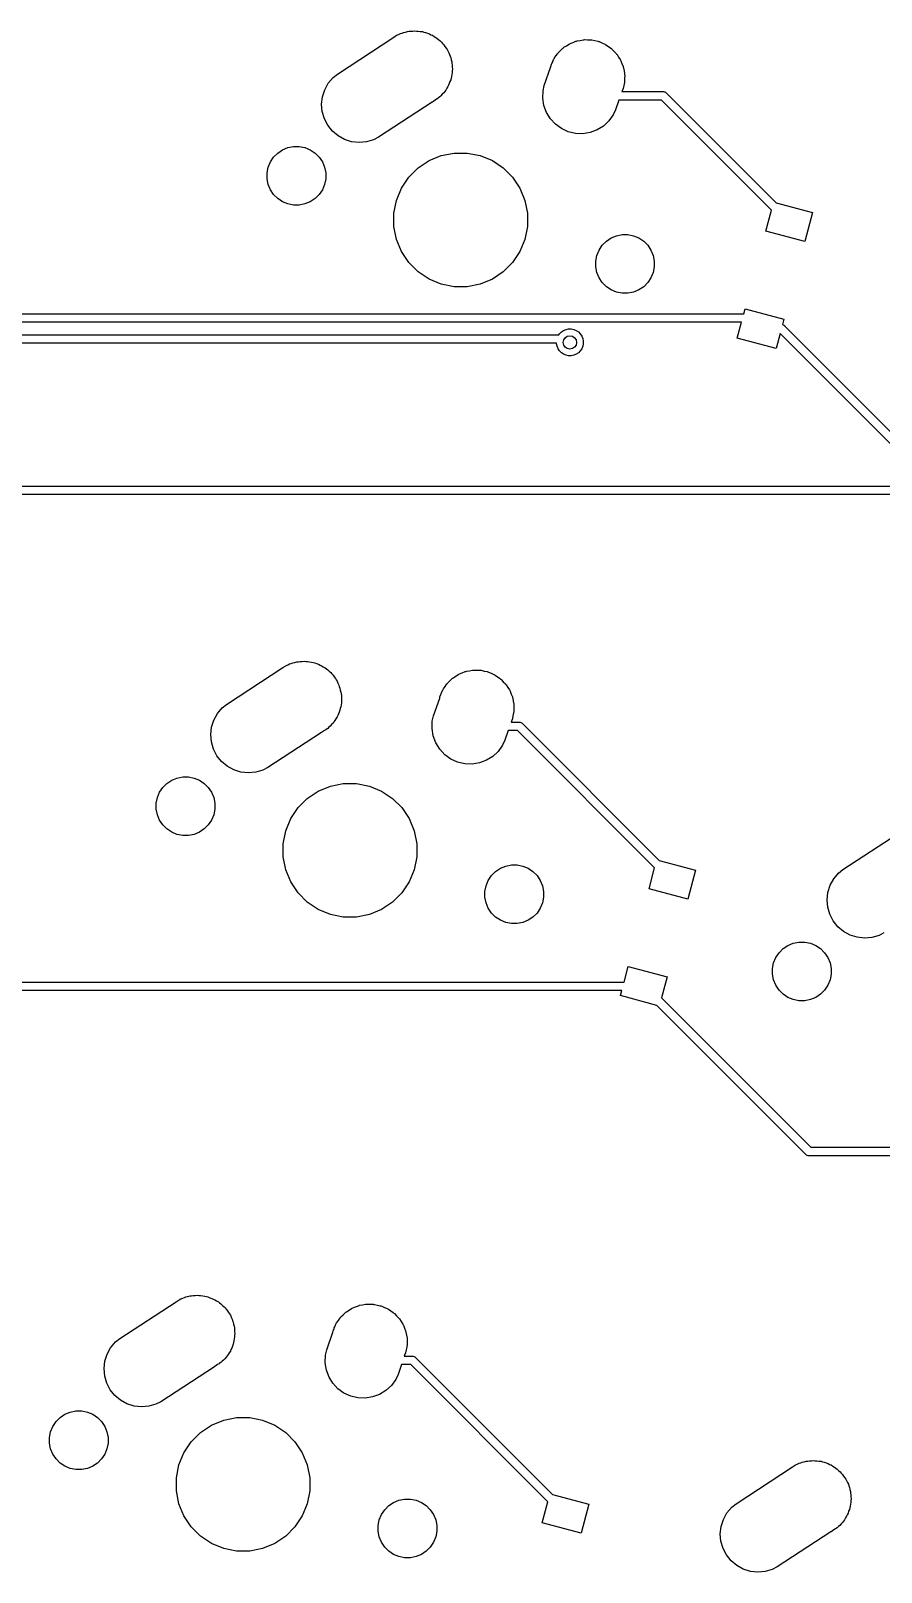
# Model space of a CAD drawing. Extents: x -26.1 to -7.5, y -7.6 to -2.3.
# Drawn here: x -18.288 to -17.288, y -5.158 to -3.347 of the extents above; entities that cross this region are included whole.
import ezdxf

# ---------------------------------------------------------------- set-up
doc = ezdxf.new("R2010")
doc.units = 0
doc.header["$MEASUREMENT"] = 0
doc.layers.add('BLACK', color=7, linetype='CONTINUOUS')

msp = doc.modelspace()

# ---------------------------------------------------------------- linework, layer by layer
at = {"layer": 'BLACK', "linetype": 'CONTINUOUS'}
for p, q in [((-17.8554, -3.35124), (-17.8533, -3.35012)), ((-17.8533, -3.35012), (-17.8514, -3.34958)), ((-17.8514, -3.34958), (-17.8496, -3.34884)), ((-17.8496, -3.34884), (-17.8472, -3.34836)), ((-17.8472, -3.34836), (-17.8449, -3.34768)), ((-17.8449, -3.34768), (-17.843, -3.34751)), ((-17.843, -3.34751), (-17.8411, -3.34714)), ((-17.8411, -3.34714), (-17.8386, -3.34714)), ((-17.8386, -3.34714), (-17.8362, -3.34692)), ((-17.8362, -3.34692), (-17.8343, -3.34714)), ((-17.8343, -3.34714), (-17.8323, -3.34714)), ((-17.8323, -3.34714), (-17.8299, -3.34761)), ((-17.8299, -3.34761), (-17.8275, -3.34788)), ((-17.8275, -3.34788), (-17.8257, -3.34846)), ((-17.8257, -3.34846), (-17.8238, -3.34884)), ((-17.8238, -3.34884), (-17.8215, -3.34977)), ((-17.8215, -3.34977), (-17.8192, -3.35051)), ((-17.9274, -3.39768), (-17.8611, -3.35446)), ((-17.8611, -3.35446), (-17.8577, -3.35218)), ((-17.8577, -3.35218), (-17.8554, -3.35124)), ((-17.8192, -3.35051), (-17.8175, -3.35144)), ((-17.8175, -3.35144), (-17.8157, -3.35218)), ((-17.8157, -3.35218), (-17.8137, -3.35353)), ((-17.8137, -3.35353), (-17.8116, -3.35471)), ((-17.8116, -3.35471), (-17.8101, -3.35595)), ((-17.8101, -3.35595), (-17.8085, -3.35702)), ((-17.8085, -3.35702), (-17.8067, -3.35875)), ((-17.8067, -3.35875), (-17.8049, -3.36032)), ((-17.8049, -3.36032), (-17.8037, -3.36183)), ((-17.8037, -3.36183), (-17.8023, -3.36319)), ((-17.8023, -3.36319), (-17.8009, -3.36522)), ((-17.8009, -3.36522), (-17.7994, -3.36712)), ((-17.7994, -3.36712), (-17.7985, -3.36884)), ((-17.6648, -3.36983), (-17.6623, -3.36731)), ((-17.6623, -3.36731), (-17.6616, -3.36686)), ((-17.6616, -3.36686), (-17.661, -3.36631)), ((-17.661, -3.36631), (-17.658, -3.36444)), ((-17.658, -3.36444), (-17.655, -3.36246)), ((-17.655, -3.36246), (-17.6543, -3.36215)), ((-17.6543, -3.36215), (-17.6536, -3.36173)), ((-17.6536, -3.36173), (-17.6502, -3.36049)), ((-17.6502, -3.36049), (-17.647, -3.35912)), ((-17.647, -3.35912), (-17.6462, -3.35897)), ((-17.6462, -3.35897), (-17.6454, -3.35868)), ((-17.6454, -3.35868), (-17.6419, -3.35812)), ((-17.6419, -3.35812), (-17.6384, -3.35742)), ((-17.6384, -3.35742), (-17.6376, -3.35742)), ((-17.6376, -3.35742), (-17.6368, -3.35729)), ((-17.6368, -3.35729), (-17.6332, -3.35742)), ((-17.6332, -3.35742), (-17.6297, -3.35742)), ((-17.6297, -3.35742), (-17.6289, -3.35758)), ((-17.6289, -3.35758), (-17.6281, -3.35761)), ((-17.6281, -3.35761), (-17.6246, -3.35843)), ((-17.6246, -3.35843), (-17.6211, -3.35912)), ((-17.6211, -3.35912), (-17.6204, -3.35943)), ((-17.6204, -3.35943), (-17.6196, -3.35962)), ((-17.6196, -3.35962), (-17.6163, -3.3611)), ((-17.6163, -3.3611), (-17.6131, -3.36246)), ((-17.6131, -3.36246), (-17.6124, -3.36291)), ((-17.6124, -3.36291), (-17.6117, -3.36325)), ((-17.6117, -3.36325), (-17.6088, -3.36533)), ((-17.6088, -3.36533), (-17.6058, -3.36731)), ((-17.6058, -3.36731), (-17.6052, -3.36788)), ((-17.6052, -3.36788), (-17.6046, -3.36835)), ((-17.6046, -3.36835), (-17.6022, -3.37096)), ((-17.7985, -3.36884), (-17.7975, -3.37045)), ((-17.7975, -3.37045), (-17.7965, -3.3727)), ((-17.7965, -3.3727), (-17.7954, -3.37486)), ((-17.7954, -3.37486), (-17.7949, -3.37672)), ((-17.7949, -3.37672), (-17.7941, -3.37851)), ((-17.7941, -3.37851), (-17.7936, -3.3809)), ((-17.7936, -3.3809), (-17.793, -3.38324)), ((-17.793, -3.38324), (-17.7928, -3.38517)), ((-17.7928, -3.38517), (-17.7924, -3.38706)), ((-17.6766, -3.38879), (-17.6755, -3.38603)), ((-17.6755, -3.38603), (-17.6752, -3.38527)), ((-17.6752, -3.38527), (-17.6746, -3.38402)), ((-17.6746, -3.38402), (-17.6733, -3.38073)), ((-17.6733, -3.38073), (-17.6728, -3.38006)), ((-17.6728, -3.38006), (-17.6725, -3.37933)), ((-17.6725, -3.37933), (-17.6704, -3.37644)), ((-17.6704, -3.37644), (-17.6684, -3.37348)), ((-17.6684, -3.37348), (-17.6679, -3.37291)), ((-17.6679, -3.37291), (-17.6674, -3.37225)), ((-17.6674, -3.37225), (-17.6648, -3.36983)), ((-17.6022, -3.37096), (-17.5996, -3.37348)), ((-17.5996, -3.37348), (-17.5992, -3.37415)), ((-17.5992, -3.37415), (-17.5986, -3.37474)), ((-17.5986, -3.37474), (-17.5968, -3.37777)), ((-17.5968, -3.37777), (-17.5948, -3.38073)), ((-17.5948, -3.38073), (-17.5945, -3.38148)), ((-17.5945, -3.38148), (-17.5941, -3.38216)), ((-17.5941, -3.38216), (-17.5928, -3.3855)), ((-17.5928, -3.3855), (-17.5914, -3.38879)), ((-17.9381, -3.40846), (-17.9325, -3.40177)), ((-17.9325, -3.40177), (-17.9274, -3.39768)), ((-17.7941, -3.40435), (-17.795, -3.4066)), ((-17.7937, -3.40245), (-17.7941, -3.40435)), ((-17.7932, -3.4006), (-17.7937, -3.40245)), ((-17.7929, -3.39818), (-17.7932, -3.4006)), ((-17.7924, -3.39579), (-17.7929, -3.39818)), ((-17.7924, -3.38706), (-17.7924, -3.3895)), ((-17.7924, -3.3895), (-17.7922, -3.39193)), ((-17.7922, -3.39193), (-17.7924, -3.39385)), ((-17.7924, -3.39385), (-17.7924, -3.39579)), ((-17.6841, -3.41104), (-17.6769, -3.39015)), ((-17.6769, -3.39015), (-17.6766, -3.38879)), ((-17.5914, -3.38879), (-17.5913, -3.38958)), ((-17.5913, -3.38958), (-17.591, -3.39034)), ((-17.591, -3.39034), (-17.5904, -3.39386)), ((-17.5904, -3.39386), (-17.5897, -3.39735)), ((-17.5897, -3.39735), (-17.5897, -3.39816)), ((-17.5897, -3.39816), (-17.5896, -3.39895)), ((-17.5896, -3.39895), (-17.5897, -3.40251)), ((-17.5897, -3.40251), (-17.5897, -3.40607)), ((-17.9449, -3.42442), (-17.9423, -3.4161)), ((-17.9423, -3.4161), (-17.9381, -3.40846)), ((-17.804, -3.42138), (-17.8056, -3.42325)), ((-17.8023, -3.41966), (-17.804, -3.42138)), ((-17.8012, -3.41805), (-17.8023, -3.41966)), ((-17.8, -3.41657), (-17.8012, -3.41805)), ((-17.7988, -3.41443), (-17.8, -3.41657)), ((-17.7975, -3.41241), (-17.7988, -3.41443)), ((-17.7967, -3.41062), (-17.7975, -3.41241)), ((-17.7958, -3.40892), (-17.7967, -3.41062)), ((-17.795, -3.4066), (-17.7958, -3.40892)), ((-17.6859, -3.42612), (-17.6856, -3.4174)), ((-17.6856, -3.4174), (-17.6841, -3.41104)), ((-17.5926, -3.41739), (-17.5929, -3.41836)), ((-17.5929, -3.41836), (-17.5445, -3.41836)), ((-17.5914, -3.41463), (-17.5926, -3.41739)), ((-17.5908, -3.41114), (-17.5914, -3.41463)), ((-17.5899, -3.40767), (-17.5908, -3.41114)), ((-17.5897, -3.40607), (-17.5899, -3.40687)), ((-17.5899, -3.40687), (-17.5899, -3.40767)), ((-17.5445, -3.41836), (-17.5443, -3.41834)), ((-17.5443, -3.41834), (-17.5441, -3.41836)), ((-17.5441, -3.41836), (-17.5433, -3.41843)), ((-17.5433, -3.41843), (-17.5424, -3.41872)), ((-17.5424, -3.41872), (-17.5415, -3.41918)), ((-17.5415, -3.41918), (-17.5407, -3.41981)), ((-17.5407, -3.41981), (-17.5406, -3.42)), ((-17.5406, -3.42), (-17.4117, -3.54892)), ((-17.9459, -3.4331), (-17.9449, -3.42442)), ((-17.9451, -3.44179), (-17.9459, -3.4331)), ((-17.816, -3.43077), (-17.879, -3.47189)), ((-17.8157, -3.43068), (-17.816, -3.43077)), ((-17.8123, -3.4284), (-17.8157, -3.43068)), ((-17.8107, -3.42734), (-17.8123, -3.4284)), ((-17.8105, -3.42718), (-17.8107, -3.42734)), ((-17.8085, -3.42583), (-17.8105, -3.42718)), ((-17.8071, -3.42446), (-17.8085, -3.42583)), ((-17.8056, -3.42325), (-17.8071, -3.42446)), ((-17.6845, -3.43473), (-17.6859, -3.42612)), ((-17.6814, -3.44291), (-17.6845, -3.43473)), ((-17.6003, -3.4398), (-17.603, -3.44575)), ((-17.5964, -3.42836), (-17.6003, -3.4398)), ((-17.5464, -3.42836), (-17.5964, -3.42836)), ((-17.4171, -3.55768), (-17.5464, -3.42836)), ((-17.9427, -3.45016), (-17.9451, -3.44179)), ((-17.9387, -3.4579), (-17.9427, -3.45016)), ((-17.9332, -3.46471), (-17.9387, -3.4579)), ((-17.6769, -3.45033), (-17.6814, -3.44291)), ((-17.6709, -3.45672), (-17.6769, -3.45033)), ((-17.6639, -3.46183), (-17.6709, -3.45672)), ((-17.6145, -3.45876), (-17.6219, -3.46334)), ((-17.6081, -3.45282), (-17.6145, -3.45876)), ((-17.603, -3.44575), (-17.6081, -3.45282)), ((-17.9265, -3.47032), (-17.9332, -3.46471)), ((-17.9189, -3.47452), (-17.9265, -3.47032)), ((-17.9106, -3.47715), (-17.9189, -3.47452)), ((-17.8848, -3.47491), (-17.8932, -3.47735)), ((-17.879, -3.47189), (-17.8848, -3.47491)), ((-17.6559, -3.46546), (-17.6639, -3.46183)), ((-17.6474, -3.46747), (-17.6559, -3.46546)), ((-17.6387, -3.46778), (-17.6474, -3.46747)), ((-17.6301, -3.46639), (-17.6387, -3.46778)), ((-17.6219, -3.46334), (-17.6301, -3.46639)), ((-18.0023, -3.49529), (-17.9975, -3.49049)), ((-17.9975, -3.49049), (-17.9919, -3.48672)), ((-17.9919, -3.48672), (-17.9856, -3.48413)), ((-17.9856, -3.48413), (-17.979, -3.4828)), ((-17.979, -3.4828), (-17.9722, -3.4828)), ((-17.9722, -3.4828), (-17.9655, -3.48413)), ((-17.9655, -3.48413), (-17.9593, -3.48672)), ((-17.9593, -3.48672), (-17.9536, -3.49049)), ((-17.9536, -3.49049), (-17.9488, -3.49529)), ((-17.9019, -3.4781), (-17.9106, -3.47715)), ((-17.8932, -3.47735), (-17.9019, -3.4781)), ((-17.8196, -3.49945), (-17.8053, -3.49353)), ((-17.8053, -3.49353), (-17.7901, -3.49052)), ((-17.7901, -3.49052), (-17.7747, -3.49052)), ((-17.7747, -3.49052), (-17.7595, -3.49353)), ((-17.7595, -3.49353), (-17.7452, -3.49945)), ((-18.01, -3.51386), (-18.0087, -3.5072)), ((-18.0087, -3.5072), (-18.0061, -3.50093)), ((-18.0061, -3.50093), (-18.0023, -3.49529)), ((-17.9488, -3.49529), (-17.945, -3.50093)), ((-17.945, -3.50093), (-17.9425, -3.5072)), ((-17.9425, -3.5072), (-17.9411, -3.51386)), ((-17.8434, -3.51897), (-17.8324, -3.50804)), ((-17.8324, -3.50804), (-17.8196, -3.49945)), ((-17.7452, -3.49945), (-17.7324, -3.50804)), ((-17.7324, -3.50804), (-17.7214, -3.51897)), ((-18.01, -3.52064), (-18.01, -3.51386)), ((-18.0087, -3.5273), (-18.01, -3.52064)), ((-18.0061, -3.53357), (-18.0087, -3.5273)), ((-17.9425, -3.5273), (-17.945, -3.53357)), ((-17.9411, -3.52064), (-17.9425, -3.5273)), ((-17.9411, -3.51386), (-17.9411, -3.52064)), ((-17.852, -3.53183), (-17.8434, -3.51897)), ((-17.7214, -3.51897), (-17.7128, -3.53183)), ((-18.0023, -3.53921), (-18.0061, -3.53357)), ((-17.9975, -3.54401), (-18.0023, -3.53921)), ((-17.9919, -3.54778), (-17.9975, -3.54401)), ((-17.9856, -3.55038), (-17.9919, -3.54778)), ((-17.9593, -3.54778), (-17.9655, -3.55038)), ((-17.9536, -3.54401), (-17.9593, -3.54778)), ((-17.9488, -3.53921), (-17.9536, -3.54401)), ((-17.945, -3.53357), (-17.9488, -3.53921)), ((-17.8609, -3.56128), (-17.8579, -3.54612)), ((-17.8579, -3.54612), (-17.852, -3.53183)), ((-17.7128, -3.53183), (-17.7069, -3.54612)), ((-17.7069, -3.54612), (-17.7039, -3.56128)), ((-17.4117, -3.54892), (-17.3689, -3.56039)), ((-17.979, -3.5517), (-17.9856, -3.55038)), ((-17.9722, -3.5517), (-17.979, -3.5517)), ((-17.9655, -3.55038), (-17.9722, -3.5517)), ((-17.8609, -3.57675), (-17.8609, -3.56128)), ((-17.7039, -3.56128), (-17.7039, -3.57675)), ((-17.4237, -3.58239), (-17.4171, -3.55768)), ((-17.3689, -3.56039), (-17.378, -3.59461)), ((-17.8579, -3.59191), (-17.8609, -3.57675)), ((-17.7039, -3.57675), (-17.7069, -3.59191)), ((-17.378, -3.59461), (-17.4237, -3.58239)), ((-17.852, -3.6062), (-17.8579, -3.59191)), ((-17.7069, -3.59191), (-17.7128, -3.6062)), ((-17.6197, -3.60446), (-17.616, -3.59882)), ((-17.616, -3.59882), (-17.6112, -3.59402)), ((-17.6112, -3.59402), (-17.6055, -3.59025)), ((-17.6055, -3.59025), (-17.5993, -3.58765)), ((-17.5993, -3.58765), (-17.5926, -3.58633)), ((-17.5926, -3.58633), (-17.5858, -3.58633)), ((-17.5858, -3.58633), (-17.5792, -3.58765)), ((-17.5792, -3.58765), (-17.5729, -3.59025)), ((-17.5729, -3.59025), (-17.5672, -3.59402)), ((-17.5672, -3.59402), (-17.5624, -3.59882)), ((-17.5624, -3.59882), (-17.5587, -3.60446)), ((-17.8434, -3.61906), (-17.852, -3.6062)), ((-17.8324, -3.62999), (-17.8434, -3.61906)), ((-17.7214, -3.61906), (-17.7324, -3.62999)), ((-17.7128, -3.6062), (-17.7214, -3.61906)), ((-17.6237, -3.61739), (-17.6223, -3.61073)), ((-17.6237, -3.62417), (-17.6237, -3.61739)), ((-17.6223, -3.61073), (-17.6197, -3.60446)), ((-17.5587, -3.60446), (-17.5561, -3.61073)), ((-17.5561, -3.61073), (-17.5548, -3.61739)), ((-17.5548, -3.61739), (-17.5548, -3.62417)), ((-17.8196, -3.63858), (-17.8324, -3.62999)), ((-17.8053, -3.6445), (-17.8196, -3.63858)), ((-17.7452, -3.63858), (-17.7595, -3.6445)), ((-17.7324, -3.62999), (-17.7452, -3.63858)), ((-17.6223, -3.63083), (-17.6237, -3.62417)), ((-17.6197, -3.6371), (-17.6223, -3.63083)), ((-17.616, -3.64274), (-17.6197, -3.6371)), ((-17.5587, -3.6371), (-17.5624, -3.64274)), ((-17.5561, -3.63083), (-17.5587, -3.6371)), ((-17.5548, -3.62417), (-17.5561, -3.63083)), ((-17.7901, -3.64752), (-17.8053, -3.6445)), ((-17.7747, -3.64752), (-17.7901, -3.64752)), ((-17.7595, -3.6445), (-17.7747, -3.64752)), ((-17.6112, -3.64754), (-17.616, -3.64274)), ((-17.6055, -3.65131), (-17.6112, -3.64754)), ((-17.5993, -3.6539), (-17.6055, -3.65131)), ((-17.5926, -3.65523), (-17.5993, -3.6539)), ((-17.5858, -3.65523), (-17.5926, -3.65523)), ((-17.5792, -3.6539), (-17.5858, -3.65523)), ((-17.5729, -3.65131), (-17.5792, -3.6539)), ((-17.5672, -3.64754), (-17.5729, -3.65131)), ((-17.5624, -3.64274), (-17.5672, -3.64754)), ((-17.4497, -3.67938), (-17.4481, -3.67365)), ((-17.4481, -3.67365), (-17.4025, -3.68588)), ((-17.4523, -3.68938), (-18.3778, -3.68938)), ((-18.376, -3.67938), (-17.4497, -3.67938)), ((-17.4573, -3.70788), (-17.4523, -3.68938)), ((-17.4025, -3.68588), (-17.4042, -3.69205)), ((-17.4042, -3.69205), (-17.4035, -3.69224)), ((-17.4035, -3.69224), (-17.4027, -3.6927)), ((-17.4027, -3.6927), (-17.4019, -3.69333)), ((-17.4019, -3.69333), (-17.4017, -3.69352)), ((-17.4017, -3.69352), (-17.1773, -3.91793)), ((-21.47, -3.704), (-17.6669, -3.704)), ((-17.6669, -3.704), (-17.6662, -3.70296)), ((-17.6662, -3.70296), (-17.664, -3.70077)), ((-17.664, -3.70077), (-17.6615, -3.69904)), ((-17.6615, -3.69904), (-17.6586, -3.69786)), ((-17.6586, -3.69786), (-17.6556, -3.69725)), ((-17.6556, -3.69725), (-17.6524, -3.69725)), ((-17.6524, -3.69725), (-17.6494, -3.69786)), ((-17.6494, -3.69786), (-17.6465, -3.69904)), ((-17.6465, -3.69904), (-17.644, -3.70077)), ((-17.644, -3.70077), (-17.6418, -3.70296)), ((-17.6418, -3.70296), (-17.64, -3.70554)), ((-17.64, -3.70554), (-17.6389, -3.70841)), ((-17.6389, -3.70841), (-17.6383, -3.71145)), ((-17.6383, -3.71145), (-17.6383, -3.71455)), ((-17.4117, -3.72011), (-17.4573, -3.70788)), ((-17.4069, -3.70246), (-17.4117, -3.72011)), ((-17.1831, -3.9263), (-17.4069, -3.70246)), ((-17.6697, -3.714), (-21.47, -3.714)), ((-17.6697, -3.71455), (-17.6697, -3.714)), ((-17.6691, -3.71759), (-17.6697, -3.71455)), ((-17.668, -3.72046), (-17.6691, -3.71759)), ((-17.6662, -3.72304), (-17.668, -3.72046)), ((-17.664, -3.72523), (-17.6662, -3.72304)), ((-17.6615, -3.72696), (-17.664, -3.72523)), ((-17.6586, -3.72814), (-17.6615, -3.72696)), ((-17.6556, -3.72875), (-17.6586, -3.72814)), ((-17.6524, -3.72875), (-17.6556, -3.72875)), ((-17.6494, -3.72814), (-17.6524, -3.72875)), ((-17.6465, -3.72696), (-17.6494, -3.72814)), ((-17.644, -3.72523), (-17.6465, -3.72696)), ((-17.6418, -3.72304), (-17.644, -3.72523)), ((-17.64, -3.72046), (-17.6418, -3.72304)), ((-17.6389, -3.71759), (-17.64, -3.72046)), ((-17.6383, -3.71455), (-17.6389, -3.71759)), ((-17.2605, -3.89183), (-21.3019, -3.89183)), ((-21.3001, -3.88183), (-17.2587, -3.88183)), ((-17.9879, -4.09285), (-17.9857, -4.09191)), ((-17.9857, -4.09191), (-17.9835, -4.09079)), ((-17.9835, -4.09079), (-17.9816, -4.09025)), ((-17.9816, -4.09025), (-17.9799, -4.08951)), ((-17.9799, -4.08951), (-17.9775, -4.08903)), ((-17.9775, -4.08903), (-17.9751, -4.08835)), ((-17.9751, -4.08835), (-17.9732, -4.08818)), ((-17.9732, -4.08818), (-17.9713, -4.08781)), ((-17.9713, -4.08781), (-17.9689, -4.08781)), ((-17.9689, -4.08781), (-17.9664, -4.08759)), ((-17.9664, -4.08759), (-17.9645, -4.08781)), ((-17.9645, -4.08781), (-17.9626, -4.08781)), ((-17.9626, -4.08781), (-17.9602, -4.08828)), ((-17.9602, -4.08828), (-17.9578, -4.08855)), ((-17.9578, -4.08855), (-17.9559, -4.08913)), ((-17.9559, -4.08913), (-17.954, -4.08951)), ((-17.954, -4.08951), (-17.9518, -4.09044)), ((-17.9518, -4.09044), (-17.9494, -4.09117)), ((-17.9494, -4.09117), (-17.9477, -4.09211)), ((-17.9477, -4.09211), (-17.946, -4.09285)), ((-18.0576, -4.13835), (-17.9913, -4.09513)), ((-17.9913, -4.09513), (-17.9879, -4.09285)), ((-17.946, -4.09285), (-17.9439, -4.0942)), ((-17.9439, -4.0942), (-17.9418, -4.09537)), ((-17.9418, -4.09537), (-17.9403, -4.09662)), ((-17.9403, -4.09662), (-17.9387, -4.09769)), ((-17.9387, -4.09769), (-17.937, -4.09942)), ((-17.937, -4.09942), (-17.9351, -4.10099)), ((-17.9351, -4.10099), (-17.9339, -4.10249)), ((-17.9339, -4.10249), (-17.9325, -4.10386)), ((-17.9325, -4.10386), (-17.9312, -4.10589)), ((-17.9312, -4.10589), (-17.9297, -4.10779)), ((-17.9297, -4.10779), (-17.9288, -4.10951)), ((-17.9288, -4.10951), (-17.9277, -4.11112)), ((-17.7976, -4.11292), (-17.795, -4.1105)), ((-17.795, -4.1105), (-17.7925, -4.10798)), ((-17.7925, -4.10798), (-17.7918, -4.10753)), ((-17.7918, -4.10753), (-17.7912, -4.10698)), ((-17.7912, -4.10698), (-17.7882, -4.10511)), ((-17.7882, -4.10511), (-17.7853, -4.10313)), ((-17.7853, -4.10313), (-17.7845, -4.10282)), ((-17.7845, -4.10282), (-17.7838, -4.1024)), ((-17.7838, -4.1024), (-17.7805, -4.10116)), ((-17.7805, -4.10116), (-17.7772, -4.09979)), ((-17.7772, -4.09979), (-17.7764, -4.09964)), ((-17.7764, -4.09964), (-17.7756, -4.09935)), ((-17.7756, -4.09935), (-17.7721, -4.09879)), ((-17.7721, -4.09879), (-17.7686, -4.09809)), ((-17.7686, -4.09809), (-17.7678, -4.09809)), ((-17.7678, -4.09809), (-17.767, -4.09796)), ((-17.767, -4.09796), (-17.7635, -4.09809)), ((-17.7635, -4.09809), (-17.7599, -4.09809)), ((-17.7599, -4.09809), (-17.7591, -4.09825)), ((-17.7591, -4.09825), (-17.7583, -4.09828)), ((-17.7583, -4.09828), (-17.7548, -4.0991)), ((-17.7548, -4.0991), (-17.7514, -4.09979)), ((-17.7514, -4.09979), (-17.7506, -4.1001)), ((-17.7506, -4.1001), (-17.7498, -4.10029)), ((-17.7498, -4.10029), (-17.7466, -4.10177)), ((-17.7466, -4.10177), (-17.7433, -4.10313)), ((-17.7433, -4.10313), (-17.7426, -4.10358)), ((-17.7426, -4.10358), (-17.7419, -4.10391)), ((-17.7419, -4.10391), (-17.739, -4.106)), ((-17.739, -4.106), (-17.736, -4.10798)), ((-17.736, -4.10798), (-17.7355, -4.10855)), ((-17.7355, -4.10855), (-17.7348, -4.10902)), ((-17.7348, -4.10902), (-17.7324, -4.11163)), ((-17.9277, -4.11112), (-17.9268, -4.11337)), ((-17.9268, -4.11337), (-17.9256, -4.11553)), ((-17.9256, -4.11553), (-17.9251, -4.11739)), ((-17.9251, -4.11739), (-17.9244, -4.11918)), ((-17.9244, -4.11918), (-17.9239, -4.12157)), ((-17.9239, -4.12157), (-17.9232, -4.12391)), ((-17.9232, -4.12391), (-17.923, -4.12584)), ((-17.923, -4.12584), (-17.9226, -4.12773)), ((-17.9226, -4.12773), (-17.9226, -4.13017)), ((-17.8069, -4.12946), (-17.8057, -4.1267)), ((-17.8057, -4.1267), (-17.8055, -4.12594)), ((-17.8055, -4.12594), (-17.8049, -4.12469)), ((-17.8049, -4.12469), (-17.8035, -4.1214)), ((-17.8035, -4.1214), (-17.8031, -4.12073)), ((-17.8031, -4.12073), (-17.8027, -4.12)), ((-17.8027, -4.12), (-17.8007, -4.11711)), ((-17.8007, -4.11711), (-17.7987, -4.11415)), ((-17.7987, -4.11415), (-17.7981, -4.11358)), ((-17.7981, -4.11358), (-17.7976, -4.11292)), ((-17.7324, -4.11163), (-17.7299, -4.11415)), ((-17.7299, -4.11415), (-17.7294, -4.11482)), ((-17.7294, -4.11482), (-17.7289, -4.11541)), ((-17.7289, -4.11541), (-17.727, -4.11844)), ((-17.727, -4.11844), (-17.725, -4.1214)), ((-17.725, -4.1214), (-17.7247, -4.12215)), ((-17.7247, -4.12215), (-17.7243, -4.12283)), ((-17.7243, -4.12283), (-17.723, -4.12617)), ((-17.723, -4.12617), (-17.7217, -4.12946)), ((-18.0684, -4.14913), (-18.0627, -4.14244)), ((-18.0627, -4.14244), (-18.0576, -4.13835)), ((-17.9244, -4.14502), (-17.9253, -4.14727)), ((-17.924, -4.14312), (-17.9244, -4.14502)), ((-17.9234, -4.14127), (-17.924, -4.14312)), ((-17.9231, -4.13885), (-17.9234, -4.14127)), ((-17.9226, -4.13646), (-17.9231, -4.13885)), ((-17.9226, -4.13017), (-17.9224, -4.1326)), ((-17.9224, -4.1326), (-17.9226, -4.13452)), ((-17.9226, -4.13452), (-17.9226, -4.13646)), ((-17.8143, -4.15171), (-17.8071, -4.13082)), ((-17.8071, -4.13082), (-17.8069, -4.12946)), ((-17.7217, -4.12946), (-17.7215, -4.13025)), ((-17.7215, -4.13025), (-17.7212, -4.13101)), ((-17.7212, -4.13101), (-17.7207, -4.13452)), ((-17.7207, -4.13452), (-17.72, -4.13802)), ((-17.72, -4.14674), (-17.7201, -4.14754)), ((-17.72, -4.13802), (-17.72, -4.13883)), ((-17.72, -4.13883), (-17.7199, -4.13962)), ((-17.7199, -4.13962), (-17.72, -4.14318)), ((-17.72, -4.14318), (-17.72, -4.14674)), ((-18.0761, -4.17376), (-18.0752, -4.16509)), ((-18.0752, -4.16509), (-18.0726, -4.15677)), ((-18.0726, -4.15677), (-18.0684, -4.14913)), ((-17.9373, -4.16513), (-17.9387, -4.1665)), ((-17.9358, -4.16392), (-17.9373, -4.16513)), ((-17.9343, -4.16205), (-17.9358, -4.16392)), ((-17.9325, -4.16033), (-17.9343, -4.16205)), ((-17.9315, -4.15872), (-17.9325, -4.16033)), ((-17.9302, -4.15724), (-17.9315, -4.15872)), ((-17.929, -4.1551), (-17.9302, -4.15724)), ((-17.9277, -4.15308), (-17.929, -4.1551)), ((-17.927, -4.15129), (-17.9277, -4.15308)), ((-17.926, -4.14959), (-17.927, -4.15129)), ((-17.9253, -4.14727), (-17.926, -4.14959)), ((-17.8161, -4.16679), (-17.8158, -4.15807)), ((-17.8158, -4.15807), (-17.8143, -4.15171)), ((-17.7228, -4.15806), (-17.7232, -4.15903)), ((-17.7232, -4.15903), (-17.7138, -4.15903)), ((-17.7217, -4.1553), (-17.7228, -4.15806)), ((-17.721, -4.15181), (-17.7217, -4.1553)), ((-17.7202, -4.14834), (-17.721, -4.15181)), ((-17.7201, -4.14754), (-17.7202, -4.14834)), ((-17.7138, -4.15903), (-17.7136, -4.15901)), ((-17.7136, -4.15901), (-17.7133, -4.15903)), ((-17.7133, -4.15903), (-17.7126, -4.1591)), ((-17.7126, -4.1591), (-17.7116, -4.15939)), ((-17.7116, -4.15939), (-17.7108, -4.15985)), ((-17.7108, -4.15985), (-17.71, -4.16048)), ((-17.71, -4.16048), (-17.7098, -4.16067)), ((-17.7098, -4.16067), (-17.549, -4.32153)), ((-18.0754, -4.18246), (-18.0761, -4.17376)), ((-18.0729, -4.19083), (-18.0754, -4.18246)), ((-17.9462, -4.17144), (-18.0093, -4.21256)), ((-17.946, -4.17135), (-17.9462, -4.17144)), ((-17.9425, -4.16907), (-17.946, -4.17135)), ((-17.9409, -4.16801), (-17.9425, -4.16907)), ((-17.9407, -4.16785), (-17.9409, -4.16801)), ((-17.9387, -4.1665), (-17.9407, -4.16785)), ((-17.8147, -4.1754), (-17.8161, -4.16679)), ((-17.8117, -4.18358), (-17.8147, -4.1754)), ((-17.7305, -4.18047), (-17.7332, -4.18641)), ((-17.7266, -4.16903), (-17.7305, -4.18047)), ((-17.7156, -4.16903), (-17.7266, -4.16903)), ((-17.5544, -4.33028), (-17.7156, -4.16903)), ((-18.0689, -4.19857), (-18.0729, -4.19083)), ((-18.0635, -4.20538), (-18.0689, -4.19857)), ((-17.8071, -4.191), (-17.8117, -4.18358)), ((-17.8012, -4.19739), (-17.8071, -4.191)), ((-17.7941, -4.2025), (-17.8012, -4.19739)), ((-17.7447, -4.19943), (-17.7522, -4.20401)), ((-17.7383, -4.19349), (-17.7447, -4.19943)), ((-17.7332, -4.18641), (-17.7383, -4.19349)), ((-18.0568, -4.21099), (-18.0635, -4.20538)), ((-18.0491, -4.21519), (-18.0568, -4.21099)), ((-18.0408, -4.21782), (-18.0491, -4.21519)), ((-18.0321, -4.21877), (-18.0408, -4.21782)), ((-18.0234, -4.21802), (-18.0321, -4.21877)), ((-18.0151, -4.21558), (-18.0234, -4.21802)), ((-18.0093, -4.21256), (-18.0151, -4.21558)), ((-17.7862, -4.20613), (-17.7941, -4.2025)), ((-17.7777, -4.20814), (-17.7862, -4.20613)), ((-17.7689, -4.20845), (-17.7777, -4.20814)), ((-17.7603, -4.20706), (-17.7689, -4.20845)), ((-17.7522, -4.20401), (-17.7603, -4.20706)), ((-18.1363, -4.2416), (-18.1326, -4.23596)), ((-18.1326, -4.23596), (-18.1278, -4.23116)), ((-18.1278, -4.23116), (-18.1221, -4.22739)), ((-18.1221, -4.22739), (-18.1159, -4.2248)), ((-18.1159, -4.2248), (-18.1092, -4.22347)), ((-18.1092, -4.22347), (-18.1024, -4.22347)), ((-18.1024, -4.22347), (-18.0958, -4.2248)), ((-18.0958, -4.2248), (-18.0895, -4.22739)), ((-18.0895, -4.22739), (-18.0839, -4.23116)), ((-18.0839, -4.23116), (-18.0791, -4.23596)), ((-18.0791, -4.23596), (-18.0753, -4.2416)), ((-17.9498, -4.24012), (-17.9355, -4.2342)), ((-17.9355, -4.2342), (-17.9204, -4.23119)), ((-17.9204, -4.23119), (-17.9049, -4.23119)), ((-17.9049, -4.23119), (-17.8897, -4.2342)), ((-17.8897, -4.2342), (-17.8754, -4.24012)), ((-18.1403, -4.25453), (-18.1389, -4.24787)), ((-18.1403, -4.26131), (-18.1403, -4.25453)), ((-18.1389, -4.24787), (-18.1363, -4.2416)), ((-18.0753, -4.2416), (-18.0727, -4.24787)), ((-18.0727, -4.24787), (-18.0714, -4.25453)), ((-18.0714, -4.25453), (-18.0714, -4.26131)), ((-17.9736, -4.25964), (-17.9627, -4.24871)), ((-17.9627, -4.24871), (-17.9498, -4.24012)), ((-17.8754, -4.24012), (-17.8626, -4.24871)), ((-17.8626, -4.24871), (-17.8517, -4.25964)), ((-18.1389, -4.26797), (-18.1403, -4.26131)), ((-18.1363, -4.27424), (-18.1389, -4.26797)), ((-18.0727, -4.26797), (-18.0753, -4.27424)), ((-18.0714, -4.26131), (-18.0727, -4.26797)), ((-17.9881, -4.28679), (-17.9822, -4.2725)), ((-17.9822, -4.2725), (-17.9736, -4.25964)), ((-17.8517, -4.25964), (-17.8431, -4.2725)), ((-17.8431, -4.2725), (-17.8371, -4.28679)), ((-18.1326, -4.27988), (-18.1363, -4.27424)), ((-18.1278, -4.28468), (-18.1326, -4.27988)), ((-18.1221, -4.28845), (-18.1278, -4.28468)), ((-18.1159, -4.29105), (-18.1221, -4.28845)), ((-18.1092, -4.29237), (-18.1159, -4.29105)), ((-18.0958, -4.29105), (-18.1024, -4.29237)), ((-18.0895, -4.28845), (-18.0958, -4.29105)), ((-18.0839, -4.28468), (-18.0895, -4.28845)), ((-18.0791, -4.27988), (-18.0839, -4.28468)), ((-18.0753, -4.27424), (-18.0791, -4.27988)), ((-17.9911, -4.30195), (-17.9881, -4.28679)), ((-17.8371, -4.28679), (-17.8341, -4.30195)), ((-17.3332, -4.33247), (-17.2669, -4.28925)), ((-18.1024, -4.29237), (-18.1092, -4.29237)), ((-17.9911, -4.31742), (-17.9911, -4.30195)), ((-17.8341, -4.30195), (-17.8341, -4.31742)), ((-17.9881, -4.33258), (-17.9911, -4.31742)), ((-17.8341, -4.31742), (-17.8371, -4.33258)), ((-17.7295, -4.32832), (-17.7228, -4.327)), ((-17.7228, -4.327), (-17.7161, -4.327)), ((-17.7161, -4.327), (-17.7094, -4.32832)), ((-17.549, -4.32153), (-17.5062, -4.333)), ((-17.9822, -4.34687), (-17.9881, -4.33258)), ((-17.8371, -4.33258), (-17.8431, -4.34687)), ((-17.7526, -4.3514), (-17.75, -4.34513)), ((-17.75, -4.34513), (-17.7462, -4.33949)), ((-17.7462, -4.33949), (-17.7414, -4.33469)), ((-17.7414, -4.33469), (-17.7358, -4.33092)), ((-17.7358, -4.33092), (-17.7295, -4.32832)), ((-17.7094, -4.32832), (-17.7031, -4.33092)), ((-17.7031, -4.33092), (-17.6975, -4.33469)), ((-17.6975, -4.33469), (-17.6927, -4.33949)), ((-17.6927, -4.33949), (-17.6889, -4.34513)), ((-17.6889, -4.34513), (-17.6863, -4.3514)), ((-17.561, -4.35499), (-17.5544, -4.33028)), ((-17.5062, -4.333), (-17.5154, -4.36722)), ((-17.3481, -4.35089), (-17.3439, -4.34324)), ((-17.3439, -4.34324), (-17.3383, -4.33656)), ((-17.3383, -4.33656), (-17.3332, -4.33247)), ((-17.9736, -4.35973), (-17.9822, -4.34687)), ((-17.9627, -4.37066), (-17.9736, -4.35973)), ((-17.8517, -4.35973), (-17.8626, -4.37066)), ((-17.8431, -4.34687), (-17.8517, -4.35973)), ((-17.7539, -4.35806), (-17.7526, -4.3514)), ((-17.7539, -4.36484), (-17.7539, -4.35806)), ((-17.6863, -4.3514), (-17.685, -4.35806)), ((-17.685, -4.35806), (-17.685, -4.36484)), ((-17.5154, -4.36722), (-17.561, -4.35499)), ((-17.3517, -4.36788), (-17.3507, -4.35921)), ((-17.3507, -4.35921), (-17.3481, -4.35089)), ((-17.9498, -4.37925), (-17.9627, -4.37066)), ((-17.9355, -4.38517), (-17.9498, -4.37925)), ((-17.8754, -4.37925), (-17.8897, -4.38517)), ((-17.8626, -4.37066), (-17.8754, -4.37925)), ((-17.7526, -4.3715), (-17.7539, -4.36484)), ((-17.75, -4.37777), (-17.7526, -4.3715)), ((-17.7462, -4.38341), (-17.75, -4.37777)), ((-17.6889, -4.37777), (-17.6927, -4.38341)), ((-17.6863, -4.3715), (-17.6889, -4.37777)), ((-17.685, -4.36484), (-17.6863, -4.3715)), ((-17.3509, -4.37657), (-17.3517, -4.36788)), ((-17.3485, -4.38495), (-17.3509, -4.37657)), ((-17.9204, -4.38819), (-17.9355, -4.38517)), ((-17.9049, -4.38819), (-17.9204, -4.38819)), ((-17.8897, -4.38517), (-17.9049, -4.38819)), ((-17.7414, -4.38821), (-17.7462, -4.38341)), ((-17.7358, -4.39198), (-17.7414, -4.38821)), ((-17.7295, -4.39457), (-17.7358, -4.39198)), ((-17.7228, -4.3959), (-17.7295, -4.39457)), ((-17.7161, -4.3959), (-17.7228, -4.3959)), ((-17.7094, -4.39457), (-17.7161, -4.3959)), ((-17.7031, -4.39198), (-17.7094, -4.39457)), ((-17.6975, -4.38821), (-17.7031, -4.39198)), ((-17.6927, -4.38341), (-17.6975, -4.38821)), ((-17.3445, -4.39269), (-17.3485, -4.38495)), ((-17.339, -4.39949), (-17.3445, -4.39269)), ((-17.3323, -4.40511), (-17.339, -4.39949)), ((-17.3914, -4.41891), (-17.3848, -4.41759)), ((-17.3848, -4.41759), (-17.378, -4.41759)), ((-17.378, -4.41759), (-17.3713, -4.41891)), ((-17.3247, -4.40931), (-17.3323, -4.40511)), ((-17.3164, -4.41193), (-17.3247, -4.40931)), ((-17.3077, -4.41289), (-17.3164, -4.41193)), ((-17.299, -4.41213), (-17.3077, -4.41289)), ((-17.2906, -4.40969), (-17.299, -4.41213)), ((-17.2848, -4.40668), (-17.2906, -4.40969)), ((-17.4145, -4.44199), (-17.4119, -4.43572)), ((-17.4119, -4.43572), (-17.4081, -4.43008)), ((-17.4081, -4.43008), (-17.4033, -4.42528)), ((-17.4033, -4.42528), (-17.3977, -4.42151)), ((-17.3977, -4.42151), (-17.3914, -4.41891)), ((-17.3713, -4.41891), (-17.3651, -4.42151)), ((-17.3651, -4.42151), (-17.3594, -4.42528)), ((-17.3594, -4.42528), (-17.3546, -4.43008)), ((-17.3546, -4.43008), (-17.3508, -4.43572)), ((-17.3508, -4.43572), (-17.3482, -4.44199)), ((-17.5903, -4.46449), (-17.5855, -4.44626)), ((-17.5855, -4.44626), (-17.5398, -4.45849)), ((-17.4158, -4.44864), (-17.4145, -4.44199)), ((-17.4158, -4.45543), (-17.4158, -4.44864)), ((-17.3482, -4.44199), (-17.3469, -4.44864)), ((-17.3469, -4.44864), (-17.3469, -4.45543)), ((-18.5284, -4.46449), (-17.5903, -4.46449)), ((-17.5398, -4.45849), (-17.5464, -4.4832)), ((-17.4145, -4.46208), (-17.4158, -4.45543)), ((-17.4119, -4.46835), (-17.4145, -4.46208)), ((-17.4081, -4.474), (-17.4119, -4.46835)), ((-17.3508, -4.46835), (-17.3546, -4.474)), ((-17.3482, -4.46208), (-17.3508, -4.46835)), ((-17.3469, -4.45543), (-17.3482, -4.46208)), ((-17.593, -4.47449), (-18.5302, -4.47449)), ((-17.5946, -4.48049), (-17.593, -4.47449)), ((-17.5518, -4.49196), (-17.5946, -4.48049)), ((-17.5464, -4.4832), (-17.371, -4.6586)), ((-17.4033, -4.47879), (-17.4081, -4.474)), ((-17.3977, -4.48256), (-17.4033, -4.47879)), ((-17.3914, -4.48516), (-17.3977, -4.48256)), ((-17.3848, -4.48648), (-17.3914, -4.48516)), ((-17.378, -4.48648), (-17.3848, -4.48648)), ((-17.3713, -4.48516), (-17.378, -4.48648)), ((-17.3651, -4.48256), (-17.3713, -4.48516)), ((-17.3594, -4.47879), (-17.3651, -4.48256)), ((-17.3546, -4.474), (-17.3594, -4.47879)), ((-17.3768, -4.66697), (-17.5518, -4.49196)), ((-17.3767, -4.66716), (-17.3768, -4.66697)), ((-17.3759, -4.66778), (-17.3767, -4.66716)), ((-17.375, -4.66825), (-17.3759, -4.66778)), ((-17.3741, -4.66853), (-17.375, -4.66825)), ((-17.3731, -4.66863), (-17.3741, -4.66853)), ((-17.3729, -4.6686), (-17.3731, -4.66863)), ((-16.8686, -4.6686), (-17.3729, -4.6686)), ((-17.371, -4.6586), (-16.8659, -4.6586)), ((-18.109, -4.83579), (-18.1072, -4.83525)), ((-18.1072, -4.83525), (-18.1054, -4.83451)), ((-18.1054, -4.83451), (-18.103, -4.83403)), ((-18.103, -4.83403), (-18.1006, -4.83335)), ((-18.1006, -4.83335), (-18.0987, -4.83318)), ((-18.0987, -4.83318), (-18.0968, -4.83281)), ((-18.0968, -4.83281), (-18.0944, -4.83281)), ((-18.0944, -4.83281), (-18.092, -4.83259)), ((-18.092, -4.83259), (-18.09, -4.83281)), ((-18.09, -4.83281), (-18.0881, -4.83281)), ((-18.0881, -4.83281), (-18.0857, -4.83328)), ((-18.0857, -4.83328), (-18.0833, -4.83355)), ((-18.0833, -4.83355), (-18.0814, -4.83413)), ((-18.0814, -4.83413), (-18.0795, -4.83451)), ((-18.0795, -4.83451), (-18.0773, -4.83544)), ((-18.1832, -4.88335), (-18.1169, -4.84013)), ((-18.1169, -4.84013), (-18.1134, -4.83785)), ((-18.1134, -4.83785), (-18.1112, -4.83691)), ((-18.1112, -4.83691), (-18.109, -4.83579)), ((-18.0773, -4.83544), (-18.075, -4.83617)), ((-18.075, -4.83617), (-18.0733, -4.83711)), ((-18.0733, -4.83711), (-18.0715, -4.83785)), ((-18.0715, -4.83785), (-18.0695, -4.8392)), ((-18.0695, -4.8392), (-18.0673, -4.84037)), ((-18.0673, -4.84037), (-18.0658, -4.84162)), ((-18.0658, -4.84162), (-18.0642, -4.84269)), ((-18.0642, -4.84269), (-18.0625, -4.84442)), ((-18.0625, -4.84442), (-18.0606, -4.84599)), ((-18.0606, -4.84599), (-18.0594, -4.84749)), ((-18.0594, -4.84749), (-18.0581, -4.84886)), ((-18.0581, -4.84886), (-18.0567, -4.85089)), ((-18.0567, -4.85089), (-18.0552, -4.85279)), ((-18.0552, -4.85279), (-18.0543, -4.85451)), ((-17.9205, -4.8555), (-17.918, -4.85298)), ((-17.918, -4.85298), (-17.9174, -4.85253)), ((-17.9174, -4.85253), (-17.9168, -4.85198)), ((-17.9168, -4.85198), (-17.9137, -4.85011)), ((-17.9137, -4.85011), (-17.9108, -4.84813)), ((-17.9108, -4.84813), (-17.91, -4.84782)), ((-17.91, -4.84782), (-17.9093, -4.8474)), ((-17.9093, -4.8474), (-17.906, -4.84616)), ((-17.906, -4.84616), (-17.9027, -4.84479)), ((-17.9027, -4.84479), (-17.9019, -4.84464)), ((-17.9019, -4.84464), (-17.9012, -4.84435)), ((-17.9012, -4.84435), (-17.8977, -4.84379)), ((-17.8977, -4.84379), (-17.8942, -4.84309)), ((-17.8942, -4.84309), (-17.8933, -4.84309)), ((-17.8933, -4.84309), (-17.8926, -4.84296)), ((-17.8926, -4.84296), (-17.889, -4.84309)), ((-17.889, -4.84309), (-17.8854, -4.84309)), ((-17.8854, -4.84309), (-17.8846, -4.84325)), ((-17.8846, -4.84325), (-17.8838, -4.84328)), ((-17.8838, -4.84328), (-17.8804, -4.8441)), ((-17.8804, -4.8441), (-17.8769, -4.84479)), ((-17.8769, -4.84479), (-17.8761, -4.8451)), ((-17.8761, -4.8451), (-17.8753, -4.84529)), ((-17.8753, -4.84529), (-17.8721, -4.84677)), ((-17.8721, -4.84677), (-17.8688, -4.84813)), ((-17.8688, -4.84813), (-17.8681, -4.84858)), ((-17.8681, -4.84858), (-17.8674, -4.84891)), ((-17.8674, -4.84891), (-17.8645, -4.851)), ((-17.8645, -4.851), (-17.8616, -4.85298)), ((-17.8616, -4.85298), (-17.861, -4.85355)), ((-18.0543, -4.85451), (-18.0532, -4.85612)), ((-18.0532, -4.85612), (-18.0523, -4.85837)), ((-18.0523, -4.85837), (-18.0512, -4.86053)), ((-18.0512, -4.86053), (-18.0506, -4.86239)), ((-18.0506, -4.86239), (-18.0499, -4.86418)), ((-18.0499, -4.86418), (-18.0494, -4.86657)), ((-18.0494, -4.86657), (-18.0487, -4.86891)), ((-18.0487, -4.86891), (-18.0485, -4.87084)), ((-18.0485, -4.87084), (-18.0482, -4.87273)), ((-17.9312, -4.8717), (-17.931, -4.87094)), ((-17.931, -4.87094), (-17.9304, -4.86969)), ((-17.9304, -4.86969), (-17.929, -4.8664)), ((-17.929, -4.8664), (-17.9286, -4.86573)), ((-17.9286, -4.86573), (-17.9283, -4.865)), ((-17.9283, -4.865), (-17.9262, -4.86211)), ((-17.9262, -4.86211), (-17.9242, -4.85915)), ((-17.9242, -4.85915), (-17.9236, -4.85858)), ((-17.9236, -4.85858), (-17.9232, -4.85792)), ((-17.9232, -4.85792), (-17.9205, -4.8555)), ((-17.861, -4.85355), (-17.8603, -4.85402)), ((-17.8603, -4.85402), (-17.8579, -4.85663)), ((-17.8579, -4.85663), (-17.8554, -4.85915)), ((-17.8554, -4.85915), (-17.8549, -4.85982)), ((-17.8549, -4.85982), (-17.8544, -4.86041)), ((-17.8544, -4.86041), (-17.8525, -4.86344)), ((-17.8525, -4.86344), (-17.8505, -4.8664)), ((-17.8505, -4.8664), (-17.8502, -4.86715)), ((-17.8502, -4.86715), (-17.8498, -4.86783)), ((-17.8498, -4.86783), (-17.8486, -4.87117)), ((-17.8486, -4.87117), (-17.8472, -4.87446)), ((-18.1939, -4.89413), (-18.1883, -4.88744)), ((-18.1883, -4.88744), (-18.1832, -4.88335)), ((-18.0495, -4.88812), (-18.0499, -4.89002)), ((-18.0489, -4.88627), (-18.0495, -4.88812)), ((-18.0486, -4.88385), (-18.0489, -4.88627)), ((-18.0482, -4.88146), (-18.0486, -4.88385)), ((-18.0482, -4.87273), (-18.0482, -4.87517)), ((-18.0482, -4.87517), (-18.048, -4.8776)), ((-18.048, -4.8776), (-18.0482, -4.87952)), ((-18.0482, -4.87952), (-18.0482, -4.88146)), ((-17.9398, -4.89671), (-17.9327, -4.87582)), ((-17.9327, -4.87582), (-17.9324, -4.87446)), ((-17.9324, -4.87446), (-17.9312, -4.8717)), ((-17.8472, -4.87446), (-17.847, -4.87525)), ((-17.847, -4.87525), (-17.8468, -4.87601)), ((-17.8468, -4.87601), (-17.8462, -4.87952)), ((-17.8462, -4.87952), (-17.8455, -4.88302)), ((-17.8455, -4.88302), (-17.8455, -4.88383)), ((-17.8455, -4.88383), (-17.8454, -4.88462)), ((-17.8454, -4.88462), (-17.8455, -4.88818)), ((-17.8455, -4.88818), (-17.8455, -4.89174)), ((-18.2007, -4.91009), (-18.1981, -4.90177)), ((-18.1981, -4.90177), (-18.1939, -4.89413)), ((-18.0598, -4.90705), (-18.0614, -4.90892)), ((-18.0581, -4.90533), (-18.0598, -4.90705)), ((-18.057, -4.90372), (-18.0581, -4.90533)), ((-18.0557, -4.90224), (-18.057, -4.90372)), ((-18.0546, -4.9001), (-18.0557, -4.90224)), ((-18.0532, -4.89808), (-18.0546, -4.9001)), ((-18.0525, -4.89629), (-18.0532, -4.89808)), ((-18.0515, -4.89459), (-18.0525, -4.89629)), ((-18.0508, -4.89227), (-18.0515, -4.89459)), ((-18.0499, -4.89002), (-18.0508, -4.89227)), ((-17.9416, -4.91179), (-17.9413, -4.90307)), ((-17.9413, -4.90307), (-17.9398, -4.89671)), ((-17.8483, -4.90306), (-17.8487, -4.90403)), ((-17.8487, -4.90403), (-17.8393, -4.90403)), ((-17.8472, -4.9003), (-17.8483, -4.90306)), ((-17.8465, -4.89681), (-17.8472, -4.9003)), ((-17.8457, -4.89334), (-17.8465, -4.89681)), ((-17.8455, -4.89174), (-17.8457, -4.89254)), ((-17.8457, -4.89254), (-17.8457, -4.89334)), ((-17.8393, -4.90403), (-17.8391, -4.90401)), ((-17.8391, -4.90401), (-17.8388, -4.90403)), ((-17.8388, -4.90403), (-17.8381, -4.9041)), ((-17.8381, -4.9041), (-17.8372, -4.90439)), ((-17.8372, -4.90439), (-17.8363, -4.90485)), ((-17.8363, -4.90485), (-17.8355, -4.90548)), ((-17.8355, -4.90548), (-17.8354, -4.90567)), ((-17.8354, -4.90567), (-17.6745, -5.06653)), ((-18.2017, -4.91876), (-18.2007, -4.91009)), ((-18.2009, -4.92746), (-18.2017, -4.91876)), ((-18.0717, -4.91644), (-18.1348, -4.95756)), ((-18.0715, -4.91635), (-18.0717, -4.91644)), ((-18.0681, -4.91407), (-18.0715, -4.91635)), ((-18.0665, -4.91301), (-18.0681, -4.91407)), ((-18.0663, -4.91285), (-18.0665, -4.91301)), ((-18.0642, -4.9115), (-18.0663, -4.91285)), ((-18.0629, -4.91013), (-18.0642, -4.9115)), ((-18.0614, -4.90892), (-18.0629, -4.91013)), ((-17.9403, -4.9204), (-17.9416, -4.91179)), ((-17.9372, -4.92858), (-17.9403, -4.9204)), ((-17.856, -4.92547), (-17.8588, -4.93141)), ((-17.8521, -4.91403), (-17.856, -4.92547)), ((-17.8411, -4.91403), (-17.8521, -4.91403)), ((-17.6799, -5.07528), (-17.8411, -4.91403)), ((-18.1985, -4.93583), (-18.2009, -4.92746)), ((-18.1944, -4.94357), (-18.1985, -4.93583)), ((-18.189, -4.95038), (-18.1944, -4.94357)), ((-17.9326, -4.936), (-17.9372, -4.92858)), ((-17.9267, -4.94239), (-17.9326, -4.936)), ((-17.9196, -4.9475), (-17.9267, -4.94239)), ((-17.8639, -4.93849), (-17.8703, -4.94443)), ((-17.8588, -4.93141), (-17.8639, -4.93849)), ((-18.1823, -4.95599), (-18.189, -4.95038)), ((-18.1747, -4.96019), (-18.1823, -4.95599)), ((-18.1663, -4.96282), (-18.1747, -4.96019)), ((-18.1406, -4.96058), (-18.149, -4.96302)), ((-18.1348, -4.95756), (-18.1406, -4.96058)), ((-17.9117, -4.95113), (-17.9196, -4.9475)), ((-17.9032, -4.95314), (-17.9117, -4.95113)), ((-17.8945, -4.95345), (-17.9032, -4.95314)), ((-17.8859, -4.95206), (-17.8945, -4.95345)), ((-17.8777, -4.94901), (-17.8859, -4.95206)), ((-17.8703, -4.94443), (-17.8777, -4.94901)), ((-18.2581, -4.98096), (-18.2533, -4.97616)), ((-18.2533, -4.97616), (-18.2477, -4.97239)), ((-18.2477, -4.97239), (-18.2414, -4.9698)), ((-18.2414, -4.9698), (-18.2347, -4.96847)), ((-18.2347, -4.96847), (-18.2279, -4.96847)), ((-18.2279, -4.96847), (-18.2213, -4.9698)), ((-18.2213, -4.9698), (-18.215, -4.97239)), ((-18.215, -4.97239), (-18.2094, -4.97616)), ((-18.2094, -4.97616), (-18.2046, -4.98096)), ((-18.1577, -4.96377), (-18.1663, -4.96282)), ((-18.149, -4.96302), (-18.1577, -4.96377)), ((-18.0753, -4.98512), (-18.061, -4.9792)), ((-18.061, -4.9792), (-18.0459, -4.97619)), ((-18.0459, -4.97619), (-18.0304, -4.97619)), ((-18.0304, -4.97619), (-18.0153, -4.9792)), ((-18.0153, -4.9792), (-18.001, -4.98512)), ((-18.2658, -4.99953), (-18.2645, -4.99287)), ((-18.2645, -4.99287), (-18.2619, -4.9866)), ((-18.2619, -4.9866), (-18.2581, -4.98096)), ((-18.2046, -4.98096), (-18.2008, -4.9866)), ((-18.2008, -4.9866), (-18.1982, -4.99287)), ((-18.1982, -4.99287), (-18.1969, -4.99953)), ((-18.0991, -5.00464), (-18.0882, -4.99371)), ((-18.0882, -4.99371), (-18.0753, -4.98512)), ((-18.001, -4.98512), (-17.9881, -4.99371)), ((-17.9881, -4.99371), (-17.9772, -5.00464)), ((-18.2658, -5.00631), (-18.2658, -4.99953)), ((-18.2645, -5.01297), (-18.2658, -5.00631)), ((-18.2619, -5.01924), (-18.2645, -5.01297)), ((-18.1982, -5.01297), (-18.2008, -5.01924)), ((-18.1969, -5.00631), (-18.1982, -5.01297)), ((-18.1969, -4.99953), (-18.1969, -5.00631)), ((-18.1077, -5.0175), (-18.0991, -5.00464)), ((-17.9772, -5.00464), (-17.9686, -5.0175)), ((-18.2581, -5.02488), (-18.2619, -5.01924)), ((-18.2533, -5.02968), (-18.2581, -5.02488)), ((-18.2477, -5.03345), (-18.2533, -5.02968)), ((-18.2414, -5.03605), (-18.2477, -5.03345)), ((-18.215, -5.03345), (-18.2213, -5.03605)), ((-18.2094, -5.02968), (-18.215, -5.03345)), ((-18.2046, -5.02488), (-18.2094, -5.02968)), ((-18.2008, -5.01924), (-18.2046, -5.02488)), ((-18.1166, -5.04695), (-18.1136, -5.03179)), ((-18.1136, -5.03179), (-18.1077, -5.0175)), ((-17.9686, -5.0175), (-17.9627, -5.03179)), ((-17.9627, -5.03179), (-17.9596, -5.04695)), ((-17.4587, -5.07747), (-17.3924, -5.03425)), ((-17.3924, -5.03425), (-17.389, -5.03196)), ((-17.389, -5.03196), (-17.3867, -5.03103)), ((-17.3867, -5.03103), (-17.3846, -5.0299)), ((-17.3846, -5.0299), (-17.3827, -5.02936)), ((-17.3827, -5.02936), (-17.3809, -5.02862)), ((-17.3809, -5.02862), (-17.3785, -5.02815)), ((-17.3785, -5.02815), (-17.3762, -5.02746)), ((-17.3762, -5.02746), (-17.3743, -5.0273)), ((-17.3743, -5.0273), (-17.3724, -5.02692)), ((-17.3724, -5.02692), (-17.3699, -5.02692)), ((-17.3699, -5.02692), (-17.3675, -5.02671)), ((-17.3675, -5.02671), (-17.3656, -5.02692)), ((-17.3656, -5.02692), (-17.3637, -5.02692)), ((-17.3637, -5.02692), (-17.3613, -5.0274)), ((-17.3613, -5.0274), (-17.3588, -5.02766)), ((-17.3588, -5.02766), (-17.357, -5.02824)), ((-17.357, -5.02824), (-17.3551, -5.02862)), ((-17.3551, -5.02862), (-17.3528, -5.02955)), ((-17.3528, -5.02955), (-17.3505, -5.03029)), ((-17.3505, -5.03029), (-17.3488, -5.03122)), ((-17.3488, -5.03122), (-17.347, -5.03196)), ((-17.347, -5.03196), (-17.345, -5.03332)), ((-17.345, -5.03332), (-17.3429, -5.03449)), ((-17.3429, -5.03449), (-17.3414, -5.03573)), ((-18.2347, -5.03737), (-18.2414, -5.03605)), ((-18.2279, -5.03737), (-18.2347, -5.03737)), ((-18.2213, -5.03605), (-18.2279, -5.03737)), ((-18.1166, -5.06242), (-18.1166, -5.04695)), ((-17.9596, -5.04695), (-17.9596, -5.06242)), ((-17.3414, -5.03573), (-17.3398, -5.03681)), ((-17.3398, -5.03681), (-17.3381, -5.03853)), ((-17.3381, -5.03853), (-17.3362, -5.0401)), ((-17.3362, -5.0401), (-17.335, -5.04161)), ((-17.335, -5.04161), (-17.3336, -5.04298)), ((-17.3336, -5.04298), (-17.3323, -5.045)), ((-17.3323, -5.045), (-17.3307, -5.04691)), ((-17.3307, -5.04691), (-17.3298, -5.04862)), ((-17.3298, -5.04862), (-17.3288, -5.05023)), ((-17.3288, -5.05023), (-17.3278, -5.05248)), ((-17.3278, -5.05248), (-17.3267, -5.05465)), ((-18.1136, -5.07758), (-18.1166, -5.06242)), ((-17.9596, -5.06242), (-17.9627, -5.07758)), ((-17.6745, -5.06653), (-17.6317, -5.078)), ((-17.3267, -5.05465), (-17.3262, -5.0565)), ((-17.3262, -5.0565), (-17.3254, -5.05829)), ((-17.3254, -5.05829), (-17.325, -5.06068)), ((-17.325, -5.06068), (-17.3243, -5.06302)), ((-17.3243, -5.06302), (-17.3241, -5.06495)), ((-17.3241, -5.06495), (-17.3237, -5.06685)), ((-17.3237, -5.06685), (-17.3237, -5.06929)), ((-17.3237, -5.06929), (-17.3235, -5.07172)), ((-18.1077, -5.09187), (-18.1136, -5.07758)), ((-17.9627, -5.07758), (-17.9686, -5.09187)), ((-17.8755, -5.09013), (-17.8717, -5.08449)), ((-17.8717, -5.08449), (-17.8669, -5.07969)), ((-17.8669, -5.07969), (-17.8613, -5.07592)), ((-17.8613, -5.07592), (-17.855, -5.07332)), ((-17.855, -5.07332), (-17.8484, -5.072)), ((-17.8484, -5.072), (-17.8416, -5.072)), ((-17.8416, -5.072), (-17.8349, -5.07332)), ((-17.8349, -5.07332), (-17.8286, -5.07592)), ((-17.8286, -5.07592), (-17.823, -5.07969)), ((-17.823, -5.07969), (-17.8182, -5.08449)), ((-17.8182, -5.08449), (-17.8144, -5.09013)), ((-17.6865, -5.09999), (-17.6799, -5.07528)), ((-17.6317, -5.078), (-17.6409, -5.11222)), ((-17.4736, -5.09589), (-17.4694, -5.08824)), ((-17.4694, -5.08824), (-17.4638, -5.08156)), ((-17.4638, -5.08156), (-17.4587, -5.07747)), ((-17.3271, -5.08871), (-17.328, -5.0904)), ((-17.3264, -5.08638), (-17.3271, -5.08871)), ((-17.3254, -5.08413), (-17.3264, -5.08638)), ((-17.3251, -5.08223), (-17.3254, -5.08413)), ((-17.3245, -5.08039), (-17.3251, -5.08223)), ((-17.3242, -5.07796), (-17.3245, -5.08039)), ((-17.3237, -5.07557), (-17.3242, -5.07796)), ((-17.3235, -5.07172), (-17.3237, -5.07364)), ((-17.3237, -5.07364), (-17.3237, -5.07557)), ((-18.0991, -5.10473), (-18.1077, -5.09187)), ((-18.0882, -5.11566), (-18.0991, -5.10473)), ((-17.9772, -5.10473), (-17.9881, -5.11566)), ((-17.9686, -5.09187), (-17.9772, -5.10473)), ((-17.8794, -5.10306), (-17.8781, -5.0964)), ((-17.8794, -5.10984), (-17.8794, -5.10306)), ((-17.8781, -5.0964), (-17.8755, -5.09013)), ((-17.8144, -5.09013), (-17.8118, -5.0964)), ((-17.8118, -5.0964), (-17.8105, -5.10306)), ((-17.8105, -5.10306), (-17.8105, -5.10984)), ((-17.6409, -5.11222), (-17.6865, -5.09999)), ((-17.4772, -5.11288), (-17.4763, -5.10421)), ((-17.4763, -5.10421), (-17.4736, -5.09589)), ((-17.3398, -5.10561), (-17.3418, -5.10697)), ((-17.3384, -5.10425), (-17.3398, -5.10561)), ((-17.3369, -5.10304), (-17.3384, -5.10425)), ((-17.3353, -5.10117), (-17.3369, -5.10304)), ((-17.3336, -5.09944), (-17.3353, -5.10117)), ((-17.3325, -5.09784), (-17.3336, -5.09944)), ((-17.3313, -5.09636), (-17.3325, -5.09784)), ((-17.3301, -5.09422), (-17.3313, -5.09636)), ((-17.3288, -5.09219), (-17.3301, -5.09422)), ((-17.328, -5.0904), (-17.3288, -5.09219)), ((-18.0753, -5.12425), (-18.0882, -5.11566)), ((-18.061, -5.13017), (-18.0753, -5.12425)), ((-18.001, -5.12425), (-18.0153, -5.13017)), ((-17.9881, -5.11566), (-18.001, -5.12425)), ((-17.8781, -5.1165), (-17.8794, -5.10984)), ((-17.8755, -5.12277), (-17.8781, -5.1165)), ((-17.8717, -5.12841), (-17.8755, -5.12277)), ((-17.8144, -5.12277), (-17.8182, -5.12841)), ((-17.8118, -5.1165), (-17.8144, -5.12277)), ((-17.8105, -5.10984), (-17.8118, -5.1165)), ((-17.4765, -5.12157), (-17.4772, -5.11288)), ((-17.474, -5.12995), (-17.4765, -5.12157)), ((-17.3473, -5.11056), (-17.4103, -5.15168)), ((-17.347, -5.11046), (-17.3473, -5.11056)), ((-17.3436, -5.10818), (-17.347, -5.11046)), ((-17.342, -5.10713), (-17.3436, -5.10818)), ((-17.3418, -5.10697), (-17.342, -5.10713)), ((-18.0459, -5.13319), (-18.061, -5.13017)), ((-18.0304, -5.13319), (-18.0459, -5.13319)), ((-18.0153, -5.13017), (-18.0304, -5.13319)), ((-17.8669, -5.13321), (-17.8717, -5.12841)), ((-17.8613, -5.13698), (-17.8669, -5.13321)), ((-17.855, -5.13957), (-17.8613, -5.13698)), ((-17.8484, -5.1409), (-17.855, -5.13957)), ((-17.8416, -5.1409), (-17.8484, -5.1409)), ((-17.8349, -5.13957), (-17.8416, -5.1409)), ((-17.8286, -5.13698), (-17.8349, -5.13957)), ((-17.823, -5.13321), (-17.8286, -5.13698)), ((-17.8182, -5.12841), (-17.823, -5.13321)), ((-17.47, -5.13769), (-17.474, -5.12995)), ((-17.4645, -5.14449), (-17.47, -5.13769)), ((-17.4579, -5.15011), (-17.4645, -5.14449)), ((-17.4502, -5.15431), (-17.4579, -5.15011)), ((-17.4419, -5.15693), (-17.4502, -5.15431)), ((-17.4332, -5.15789), (-17.4419, -5.15693)), ((-17.4245, -5.15713), (-17.4332, -5.15789)), ((-17.4161, -5.15469), (-17.4245, -5.15713)), ((-17.4103, -5.15168), (-17.4161, -5.15469))]:
    msp.add_line(p, q, dxfattribs=at)
at = {"layer": 'BLACK'}
msp.add_circle((-17.654, -3.713), 0.00787, dxfattribs=at)

doc.saveas('drawing.dxf')
